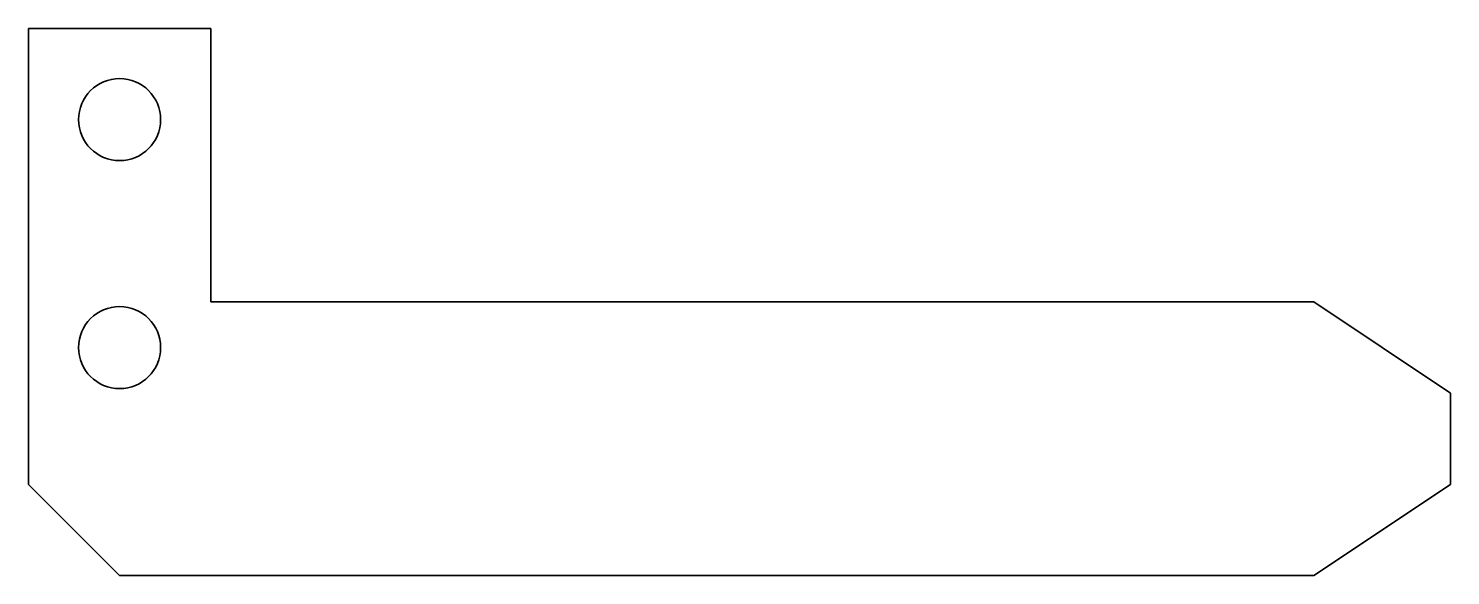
# Model space of a CAD drawing. Header units: inches. Extents: x 269 to 10986, y 1043 to 4337.
# Drawn here: x 9420.7 to 9576.7, y 2821.5 to 2881.5 of the extents above; entities that cross this region are included whole.
import ezdxf

# ---------------------------------------------------------------- set-up
doc = ezdxf.new("R2010")
doc.units = ezdxf.units.IN
doc.header["$MEASUREMENT"] = 0
doc.layers.add('粗实线', color=7, linetype='Continuous', lineweight=35)

msp = doc.modelspace()

# ---------------------------------------------------------------- linework, layer by layer
at = {"layer": '粗实线'}
for p, q in [((9420.693, 2881.473), (9420.693, 2831.473)), ((9420.693, 2881.473), (9440.693, 2881.473)), ((9440.693, 2851.473), (9440.693, 2881.473)), ((9440.693, 2851.473), (9532.693, 2851.473)), ((9532.693, 2821.473), (9430.693, 2821.473))]:
    msp.add_line(p, q, dxfattribs=at)
at = {"layer": '粗实线', "ltscale": 0.025}
for p, q in [((9533.693, 2851.473), (9532.693, 2851.473)), ((9532.693, 2821.473), (9533.693, 2821.473))]:
    msp.add_line(p, q, dxfattribs=at)
at = {"layer": '粗实线', "ltscale": 0.075}
for p, q in [((9536.693, 2851.473), (9533.693, 2851.473)), ((9533.693, 2821.473), (9536.693, 2821.473))]:
    msp.add_line(p, q, dxfattribs=at)
at = {"layer": '粗实线', "ltscale": 0.425}
for p, q in [((9536.693, 2851.473), (9561.693, 2851.473)), ((9536.693, 2821.473), (9561.693, 2821.473))]:
    msp.add_line(p, q, dxfattribs=at)
at = {"layer": '粗实线', "ltscale": 0.450694}
for p, q in [((9576.693, 2841.473), (9561.693, 2851.473)), ((9561.693, 2821.473), (9576.693, 2831.473))]:
    msp.add_line(p, q, dxfattribs=at)
at = {"layer": '粗实线', "ltscale": 0.25}
msp.add_line((9576.693, 2841.473), (9576.693, 2831.473), dxfattribs=at)
at = {"layer": '粗实线', "ltscale": 0.353553}
msp.add_line((9420.693, 2831.473), (9430.693, 2821.473), dxfattribs=at)
at = {"layer": '粗实线'}
for centre in [(9430.693, 2871.473), (9430.693, 2846.473)]:
    msp.add_circle(centre, 4.5, dxfattribs=at)

doc.saveas('drawing.dxf')
